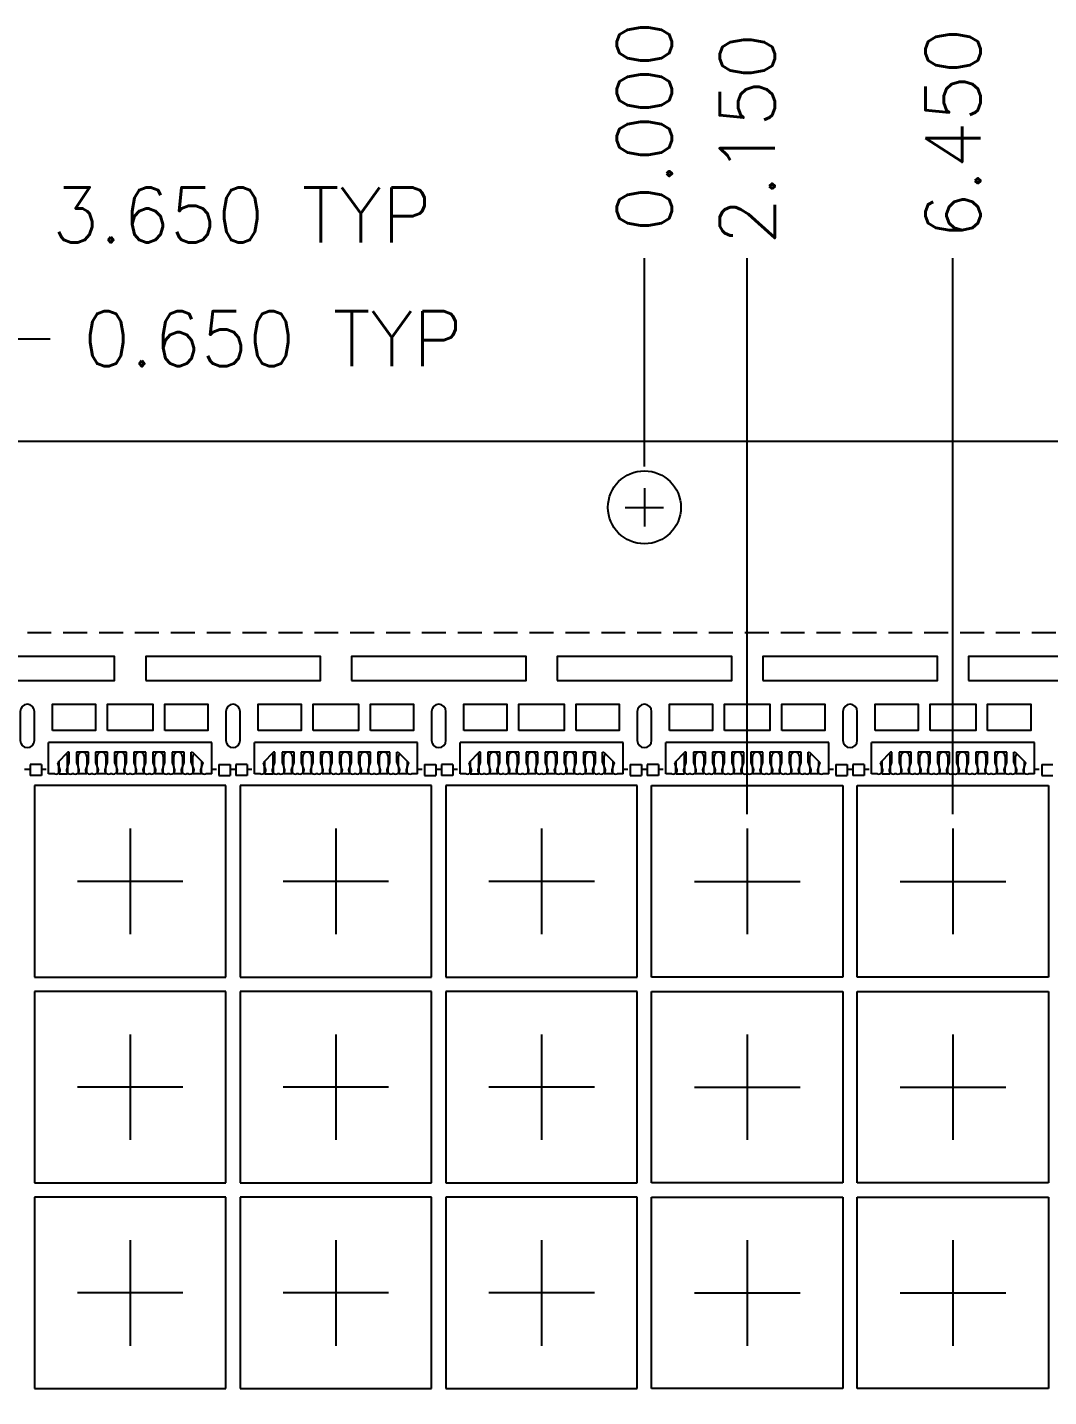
# Model space of a CAD drawing. Extents: x 580 to 695, y -153 to -2.
# Drawn here: x 623.6 to 644.95, y -31.26 to -2.65 of the extents above; entities that cross this region are included whole.
import ezdxf

# ---------------------------------------------------------------- set-up
doc = ezdxf.new("R2010")
doc.units = 0
doc.header["$LTSCALE"] = 5
doc.header["$MEASUREMENT"] = 0
doc.linetypes.add('CENTER', pattern=[2, 1.25, -0.25, 0.25, -0.25])
doc.linetypes.add('HIDDEN', pattern=[0.375, 0.25, -0.125])
doc.layers.add('1', color=7, linetype='CONTINUOUS')
doc.layers.add('1D', color=4, linetype='CONTINUOUS')
doc.styles.add('SIMPLEX', font='SIMPLEX')

msp = doc.modelspace()

# ---------------------------------------------------------------- linework, layer by layer
at = {"layer": '1'}
for p, q in [((601.652, -11.295), (671.431, -11.295)), ((624.449, -17.795), (624.229, -18.015)), ((624.229, -18.015), (624.262, -18.111)), ((624.442, -18.111), (624.477, -18.01)), ((624.477, -18.01), (624.477, -17.795)), ((624.627, -17.795), (624.627, -18.01)), ((624.627, -18.01), (624.662, -18.111)), ((624.842, -18.111), (624.877, -18.01)), ((624.877, -18.01), (624.877, -17.795)), ((625.027, -17.795), (625.027, -18.01)), ((625.027, -18.01), (625.062, -18.111)), ((625.242, -18.111), (625.277, -18.01)), ((625.277, -18.01), (625.277, -17.795)), ((625.427, -17.795), (625.427, -18.01)), ((625.427, -18.01), (625.462, -18.111)), ((625.642, -18.111), (625.677, -18.01)), ((625.677, -18.01), (625.677, -17.795)), ((625.827, -17.795), (625.827, -18.01)), ((625.827, -18.01), (625.862, -18.111)), ((626.042, -18.111), (626.077, -18.01)), ((626.077, -18.01), (626.077, -17.795)), ((626.227, -17.795), (626.227, -18.01)), ((626.227, -18.01), (626.262, -18.111)), ((626.442, -18.111), (626.477, -18.01)), ((626.477, -18.01), (626.477, -17.795)), ((626.627, -17.795), (626.627, -18.01)), ((626.627, -18.01), (626.662, -18.111)), ((626.842, -18.111), (626.877, -18.01)), ((626.877, -18.01), (626.877, -17.795)), ((627.027, -18.01), (627.027, -17.795)), ((627.027, -18.01), (627.062, -18.111)), ((627.055, -17.795), (627.275, -18.015)), ((627.242, -18.111), (627.275, -18.015)), ((628.749, -17.795), (628.529, -18.015)), ((628.529, -18.015), (628.562, -18.111)), ((628.742, -18.111), (628.777, -18.01)), ((628.777, -18.01), (628.777, -17.795)), ((628.927, -17.795), (628.927, -18.01)), ((628.927, -18.01), (628.962, -18.111)), ((629.142, -18.111), (629.177, -18.01)), ((629.177, -18.01), (629.177, -17.795)), ((629.327, -17.795), (629.327, -18.01)), ((629.327, -18.01), (629.362, -18.111)), ((629.542, -18.111), (629.577, -18.01)), ((629.577, -18.01), (629.577, -17.795)), ((629.727, -17.795), (629.727, -18.01)), ((629.727, -18.01), (629.762, -18.111)), ((629.942, -18.111), (629.977, -18.01)), ((629.977, -18.01), (629.977, -17.795)), ((630.127, -17.795), (630.127, -18.01)), ((630.127, -18.01), (630.162, -18.111)), ((630.342, -18.111), (630.377, -18.01)), ((630.377, -18.01), (630.377, -17.795)), ((630.527, -17.795), (630.527, -18.01)), ((630.527, -18.01), (630.562, -18.111)), ((630.742, -18.111), (630.777, -18.01)), ((630.777, -18.01), (630.777, -17.795)), ((630.927, -17.795), (630.927, -18.01)), ((630.927, -18.01), (630.962, -18.111)), ((631.142, -18.111), (631.177, -18.01)), ((631.177, -18.01), (631.177, -17.795)), ((631.327, -18.01), (631.327, -17.795)), ((631.327, -18.01), (631.362, -18.111)), ((631.355, -17.795), (631.575, -18.015)), ((631.542, -18.111), (631.575, -18.015)), ((633.049, -17.795), (632.829, -18.015)), ((632.829, -18.015), (632.862, -18.111)), ((633.042, -18.111), (633.077, -18.01)), ((633.077, -18.01), (633.077, -17.795)), ((633.227, -17.795), (633.227, -18.01)), ((633.227, -18.01), (633.262, -18.111)), ((633.442, -18.111), (633.477, -18.01)), ((633.477, -18.01), (633.477, -17.795)), ((633.627, -17.795), (633.627, -18.01)), ((633.627, -18.01), (633.662, -18.111)), ((633.842, -18.111), (633.877, -18.01)), ((633.877, -18.01), (633.877, -17.795)), ((634.027, -17.795), (634.027, -18.01)), ((634.027, -18.01), (634.062, -18.111)), ((634.242, -18.111), (634.277, -18.01)), ((634.277, -18.01), (634.277, -17.795)), ((634.427, -17.795), (634.427, -18.01)), ((634.427, -18.01), (634.462, -18.111)), ((634.642, -18.111), (634.677, -18.01)), ((634.677, -18.01), (634.677, -17.795)), ((634.827, -17.795), (634.827, -18.01)), ((634.827, -18.01), (634.862, -18.111)), ((635.042, -18.111), (635.077, -18.01)), ((635.077, -18.01), (635.077, -17.795)), ((635.227, -17.795), (635.227, -18.01)), ((635.227, -18.01), (635.262, -18.111)), ((635.442, -18.111), (635.477, -18.01)), ((635.477, -18.01), (635.477, -17.795)), ((635.627, -18.01), (635.627, -17.795)), ((635.627, -18.01), (635.662, -18.111)), ((635.655, -17.795), (635.875, -18.015)), ((635.842, -18.111), (635.875, -18.015)), ((637.349, -17.795), (637.129, -18.015)), ((637.129, -18.015), (637.162, -18.111)), ((637.342, -18.111), (637.377, -18.01)), ((637.377, -18.01), (637.377, -17.795)), ((637.527, -17.795), (637.527, -18.01)), ((637.527, -18.01), (637.562, -18.111)), ((637.742, -18.111), (637.777, -18.01)), ((637.777, -18.01), (637.777, -17.795)), ((637.927, -17.795), (637.927, -18.01)), ((637.927, -18.01), (637.962, -18.111)), ((638.142, -18.111), (638.177, -18.01)), ((638.177, -18.01), (638.177, -17.795)), ((638.327, -17.795), (638.327, -18.01)), ((638.327, -18.01), (638.362, -18.111)), ((638.542, -18.111), (638.577, -18.01)), ((638.577, -18.01), (638.577, -17.795)), ((638.727, -17.795), (638.727, -18.01)), ((638.727, -18.01), (638.762, -18.111)), ((638.942, -18.111), (638.977, -18.01)), ((638.977, -18.01), (638.977, -17.795)), ((639.127, -17.795), (639.127, -18.01)), ((639.127, -18.01), (639.162, -18.111)), ((639.342, -18.111), (639.377, -18.01)), ((639.377, -18.01), (639.377, -17.795)), ((639.527, -17.795), (639.527, -18.01)), ((639.527, -18.01), (639.562, -18.111)), ((639.742, -18.111), (639.777, -18.01)), ((639.777, -18.01), (639.777, -17.795)), ((639.927, -18.01), (639.927, -17.795)), ((639.927, -18.01), (639.962, -18.111)), ((639.955, -17.795), (640.175, -18.015)), ((640.142, -18.111), (640.175, -18.015)), ((641.649, -17.795), (641.429, -18.015)), ((641.429, -18.015), (641.462, -18.111)), ((641.642, -18.111), (641.677, -18.01)), ((641.677, -18.01), (641.677, -17.795)), ((641.827, -17.795), (641.827, -18.01)), ((641.827, -18.01), (641.862, -18.111)), ((642.042, -18.111), (642.077, -18.01)), ((642.077, -18.01), (642.077, -17.795)), ((642.227, -17.795), (642.227, -18.01)), ((642.227, -18.01), (642.262, -18.111)), ((642.442, -18.111), (642.477, -18.01)), ((642.477, -18.01), (642.477, -17.795)), ((642.627, -17.795), (642.627, -18.01)), ((642.627, -18.01), (642.662, -18.111)), ((642.842, -18.111), (642.877, -18.01)), ((642.877, -18.01), (642.877, -17.795)), ((643.027, -17.795), (643.027, -18.01)), ((643.027, -18.01), (643.062, -18.111)), ((643.242, -18.111), (643.277, -18.01)), ((643.277, -18.01), (643.277, -17.795)), ((643.427, -17.795), (643.427, -18.01)), ((643.427, -18.01), (643.462, -18.111)), ((643.642, -18.111), (643.677, -18.01)), ((643.677, -18.01), (643.677, -17.795)), ((643.827, -17.795), (643.827, -18.01)), ((643.827, -18.01), (643.862, -18.111)), ((644.042, -18.111), (644.077, -18.01)), ((644.077, -18.01), (644.077, -17.795)), ((644.227, -18.01), (644.227, -17.795)), ((644.227, -18.01), (644.262, -18.111)), ((644.255, -17.795), (644.475, -18.015)), ((644.442, -18.111), (644.475, -18.015)), ((623.662, -18.05), (623.662, -18.285)), ((623.897, -18.05), (623.662, -18.05)), ((623.897, -18.285), (623.662, -18.285)), ((623.897, -18.05), (623.897, -18.285)), ((624.173, -18.25), (624.047, -18.25)), ((624.262, -18.231), (624.262, -18.111)), ((624.442, -18.111), (624.442, -18.231)), ((624.573, -18.25), (624.531, -18.25)), ((624.662, -18.111), (624.662, -18.231)), ((624.842, -18.231), (624.842, -18.111)), ((624.973, -18.25), (624.931, -18.25)), ((625.062, -18.111), (625.062, -18.231)), ((625.242, -18.231), (625.242, -18.111)), ((625.373, -18.25), (625.331, -18.25)), ((625.462, -18.111), (625.462, -18.231)), ((625.642, -18.231), (625.642, -18.111)), ((625.773, -18.25), (625.731, -18.25)), ((625.862, -18.111), (625.862, -18.231)), ((626.042, -18.231), (626.042, -18.111)), ((626.173, -18.25), (626.131, -18.25)), ((626.262, -18.111), (626.262, -18.231)), ((626.442, -18.231), (626.442, -18.111)), ((626.573, -18.25), (626.531, -18.25)), ((626.662, -18.111), (626.662, -18.231)), ((626.842, -18.231), (626.842, -18.111)), ((626.973, -18.25), (626.931, -18.25)), ((627.062, -18.111), (627.062, -18.231)), ((627.242, -18.231), (627.242, -18.111)), ((627.457, -18.25), (627.331, -18.25)), ((627.607, -18.05), (627.607, -18.285)), ((627.607, -18.05), (627.842, -18.05)), ((627.607, -18.285), (627.842, -18.285)), ((627.842, -18.05), (627.842, -18.285)), ((627.962, -18.05), (627.962, -18.285)), ((628.197, -18.05), (627.962, -18.05)), ((628.197, -18.285), (627.962, -18.285)), ((628.197, -18.05), (628.197, -18.285)), ((628.473, -18.25), (628.347, -18.25)), ((628.562, -18.231), (628.562, -18.111)), ((628.742, -18.111), (628.742, -18.231)), ((628.873, -18.25), (628.831, -18.25)), ((628.962, -18.111), (628.962, -18.231)), ((629.142, -18.231), (629.142, -18.111)), ((629.273, -18.25), (629.231, -18.25)), ((629.362, -18.111), (629.362, -18.231)), ((629.542, -18.231), (629.542, -18.111)), ((629.673, -18.25), (629.631, -18.25)), ((629.762, -18.111), (629.762, -18.231)), ((629.942, -18.231), (629.942, -18.111)), ((630.073, -18.25), (630.031, -18.25)), ((630.162, -18.111), (630.162, -18.231)), ((630.342, -18.231), (630.342, -18.111)), ((630.473, -18.25), (630.431, -18.25)), ((630.562, -18.111), (630.562, -18.231)), ((630.742, -18.231), (630.742, -18.111)), ((630.873, -18.25), (630.831, -18.25)), ((630.962, -18.111), (630.962, -18.231)), ((631.142, -18.231), (631.142, -18.111)), ((631.273, -18.25), (631.231, -18.25)), ((631.362, -18.111), (631.362, -18.231)), ((631.542, -18.231), (631.542, -18.111)), ((631.757, -18.25), (631.631, -18.25)), ((631.907, -18.05), (631.907, -18.285)), ((631.907, -18.05), (632.142, -18.05)), ((631.907, -18.285), (632.142, -18.285)), ((632.142, -18.05), (632.142, -18.285)), ((632.262, -18.05), (632.262, -18.285)), ((632.497, -18.05), (632.262, -18.05)), ((632.497, -18.285), (632.262, -18.285)), ((632.497, -18.05), (632.497, -18.285)), ((632.773, -18.25), (632.647, -18.25)), ((632.862, -18.231), (632.862, -18.111)), ((633.042, -18.111), (633.042, -18.231)), ((633.173, -18.25), (633.131, -18.25)), ((633.262, -18.111), (633.262, -18.231)), ((633.442, -18.231), (633.442, -18.111)), ((633.573, -18.25), (633.531, -18.25)), ((633.662, -18.111), (633.662, -18.231)), ((633.842, -18.231), (633.842, -18.111)), ((633.973, -18.25), (633.931, -18.25)), ((634.062, -18.111), (634.062, -18.231)), ((634.242, -18.231), (634.242, -18.111)), ((634.373, -18.25), (634.331, -18.25)), ((634.462, -18.111), (634.462, -18.231)), ((634.642, -18.231), (634.642, -18.111)), ((634.773, -18.25), (634.731, -18.25)), ((634.862, -18.111), (634.862, -18.231)), ((635.042, -18.231), (635.042, -18.111)), ((635.173, -18.25), (635.131, -18.25)), ((635.262, -18.111), (635.262, -18.231)), ((635.442, -18.231), (635.442, -18.111)), ((635.573, -18.25), (635.531, -18.25)), ((635.662, -18.111), (635.662, -18.231)), ((635.842, -18.231), (635.842, -18.111)), ((636.057, -18.25), (635.931, -18.25)), ((636.207, -18.05), (636.207, -18.285)), ((636.207, -18.05), (636.442, -18.05)), ((636.207, -18.285), (636.442, -18.285)), ((636.442, -18.05), (636.442, -18.285)), ((636.562, -18.05), (636.562, -18.285)), ((636.797, -18.05), (636.562, -18.05)), ((636.797, -18.285), (636.562, -18.285)), ((636.797, -18.05), (636.797, -18.285)), ((637.073, -18.25), (636.947, -18.25)), ((637.162, -18.231), (637.162, -18.111)), ((637.342, -18.111), (637.342, -18.231)), ((637.473, -18.25), (637.431, -18.25)), ((637.562, -18.111), (637.562, -18.231)), ((637.742, -18.231), (637.742, -18.111)), ((637.873, -18.25), (637.831, -18.25)), ((637.962, -18.111), (637.962, -18.231)), ((638.142, -18.231), (638.142, -18.111)), ((638.273, -18.25), (638.231, -18.25)), ((638.362, -18.111), (638.362, -18.231)), ((638.542, -18.231), (638.542, -18.111)), ((638.673, -18.25), (638.631, -18.25)), ((638.762, -18.111), (638.762, -18.231)), ((638.942, -18.231), (638.942, -18.111)), ((639.073, -18.25), (639.031, -18.25)), ((639.162, -18.111), (639.162, -18.231)), ((639.342, -18.231), (639.342, -18.111)), ((639.473, -18.25), (639.431, -18.25)), ((639.562, -18.111), (639.562, -18.231)), ((639.742, -18.231), (639.742, -18.111)), ((639.873, -18.25), (639.831, -18.25)), ((639.962, -18.111), (639.962, -18.231)), ((640.142, -18.231), (640.142, -18.111)), ((640.357, -18.25), (640.231, -18.25)), ((640.507, -18.05), (640.507, -18.285)), ((640.507, -18.05), (640.742, -18.05)), ((640.507, -18.285), (640.742, -18.285)), ((640.742, -18.05), (640.742, -18.285)), ((640.862, -18.05), (640.862, -18.285)), ((641.097, -18.05), (640.862, -18.05)), ((641.097, -18.285), (640.862, -18.285)), ((641.097, -18.05), (641.097, -18.285)), ((641.373, -18.25), (641.247, -18.25)), ((641.462, -18.231), (641.462, -18.111)), ((641.642, -18.111), (641.642, -18.231)), ((641.773, -18.25), (641.731, -18.25)), ((641.862, -18.111), (641.862, -18.231)), ((642.042, -18.231), (642.042, -18.111)), ((642.173, -18.25), (642.131, -18.25)), ((642.262, -18.111), (642.262, -18.231)), ((642.442, -18.231), (642.442, -18.111)), ((642.573, -18.25), (642.531, -18.25)), ((642.662, -18.111), (642.662, -18.231)), ((642.842, -18.231), (642.842, -18.111)), ((642.973, -18.25), (642.931, -18.25)), ((643.062, -18.111), (643.062, -18.231)), ((643.242, -18.231), (643.242, -18.111)), ((643.373, -18.25), (643.331, -18.25)), ((643.462, -18.111), (643.462, -18.231)), ((643.642, -18.231), (643.642, -18.111)), ((643.773, -18.25), (643.731, -18.25)), ((643.862, -18.111), (643.862, -18.231)), ((644.042, -18.231), (644.042, -18.111)), ((644.173, -18.25), (644.131, -18.25)), ((644.262, -18.111), (644.262, -18.231)), ((644.442, -18.231), (644.442, -18.111)), ((644.657, -18.25), (644.531, -18.25)), ((644.807, -18.05), (644.807, -18.285)), ((644.807, -18.05), (645.042, -18.05)), ((644.807, -18.285), (645.042, -18.285))]:
    msp.add_line(p, q, dxfattribs=at)
at = {"layer": '1', "color": 7}
for p, q in [((627.457, -17.595), (624.047, -17.595)), ((624.047, -18.25), (624.047, -17.595)), ((627.457, -18.25), (627.457, -17.595)), ((631.757, -17.595), (628.347, -17.595)), ((628.347, -18.25), (628.347, -17.595)), ((631.757, -18.25), (631.757, -17.595)), ((636.057, -17.595), (632.647, -17.595)), ((632.647, -18.25), (632.647, -17.595)), ((636.057, -18.25), (636.057, -17.595)), ((640.357, -17.595), (636.947, -17.595)), ((636.947, -18.25), (636.947, -17.595)), ((640.357, -18.25), (640.357, -17.595)), ((644.657, -17.595), (641.247, -17.595)), ((641.247, -18.25), (641.247, -17.595)), ((644.657, -18.25), (644.657, -17.595)), ((624.477, -17.795), (624.449, -17.795)), ((624.877, -17.795), (624.627, -17.795)), ((625.277, -17.795), (625.027, -17.795)), ((625.677, -17.795), (625.427, -17.795)), ((626.077, -17.795), (625.827, -17.795)), ((626.477, -17.795), (626.227, -17.795)), ((626.877, -17.795), (626.627, -17.795)), ((627.027, -17.795), (627.055, -17.795)), ((628.777, -17.795), (628.749, -17.795)), ((629.177, -17.795), (628.927, -17.795)), ((629.577, -17.795), (629.327, -17.795)), ((629.977, -17.795), (629.727, -17.795)), ((630.377, -17.795), (630.127, -17.795)), ((630.777, -17.795), (630.527, -17.795)), ((631.177, -17.795), (630.927, -17.795)), ((631.327, -17.795), (631.355, -17.795)), ((633.077, -17.795), (633.049, -17.795)), ((633.477, -17.795), (633.227, -17.795)), ((633.877, -17.795), (633.627, -17.795)), ((634.277, -17.795), (634.027, -17.795)), ((634.677, -17.795), (634.427, -17.795)), ((635.077, -17.795), (634.827, -17.795)), ((635.477, -17.795), (635.227, -17.795)), ((635.627, -17.795), (635.655, -17.795)), ((637.377, -17.795), (637.349, -17.795)), ((637.777, -17.795), (637.527, -17.795)), ((638.177, -17.795), (637.927, -17.795)), ((638.577, -17.795), (638.327, -17.795)), ((638.977, -17.795), (638.727, -17.795)), ((639.377, -17.795), (639.127, -17.795)), ((639.777, -17.795), (639.527, -17.795)), ((639.927, -17.795), (639.955, -17.795)), ((641.677, -17.795), (641.649, -17.795)), ((642.077, -17.795), (641.827, -17.795)), ((642.477, -17.795), (642.227, -17.795)), ((642.877, -17.795), (642.627, -17.795)), ((643.277, -17.795), (643.027, -17.795)), ((643.677, -17.795), (643.427, -17.795)), ((644.077, -17.795), (643.827, -17.795)), ((644.227, -17.795), (644.255, -17.795))]:
    msp.add_line(p, q, dxfattribs=at)
at = {"layer": '1', "ltscale": 10}
for points in [[(621.777, -16.295), (625.427, -16.295), (625.427, -15.795), (621.777, -15.795)], [(626.077, -16.295), (629.727, -16.295), (629.727, -15.795), (626.077, -15.795)], [(630.377, -16.295), (634.027, -16.295), (634.027, -15.795), (630.377, -15.795)], [(634.677, -16.295), (638.327, -16.295), (638.327, -15.795), (634.677, -15.795)], [(638.977, -16.295), (642.627, -16.295), (642.627, -15.795), (638.977, -15.795)], [(643.277, -16.295), (646.927, -16.295), (646.927, -15.795), (643.277, -15.795)], [(624.127, -17.345), (624.127, -16.795), (625.027, -16.795), (625.027, -17.345)], [(625.277, -17.345), (625.277, -16.795), (626.227, -16.795), (626.227, -17.345)], [(626.477, -17.345), (626.477, -16.795), (627.377, -16.795), (627.377, -17.345)], [(628.427, -17.345), (628.427, -16.795), (629.327, -16.795), (629.327, -17.345)], [(629.577, -17.345), (629.577, -16.795), (630.527, -16.795), (630.527, -17.345)], [(630.777, -17.345), (630.777, -16.795), (631.677, -16.795), (631.677, -17.345)], [(632.727, -17.345), (632.727, -16.795), (633.627, -16.795), (633.627, -17.345)], [(633.877, -17.345), (633.877, -16.795), (634.827, -16.795), (634.827, -17.345)], [(635.077, -17.345), (635.077, -16.795), (635.977, -16.795), (635.977, -17.345)], [(637.027, -17.345), (637.027, -16.795), (637.927, -16.795), (637.927, -17.345)], [(638.177, -17.345), (638.177, -16.795), (639.127, -16.795), (639.127, -17.345)], [(639.377, -17.345), (639.377, -16.795), (640.277, -16.795), (640.277, -17.345)], [(641.327, -17.345), (641.327, -16.795), (642.227, -16.795), (642.227, -17.345)], [(642.477, -17.345), (642.477, -16.795), (643.427, -16.795), (643.427, -17.345)], [(643.677, -17.345), (643.677, -16.795), (644.577, -16.795), (644.577, -17.345)]]:
    msp.add_lwpolyline(points, close=True, dxfattribs=at)
for points in [[(623.752, -17.55), (623.752, -16.945, 1), (623.452, -16.945), (623.452, -17.55, 1)], [(628.052, -17.55), (628.052, -16.945, 1), (627.752, -16.945), (627.752, -17.55, 1)], [(632.352, -17.55), (632.352, -16.945, 1), (632.052, -16.945), (632.052, -17.55, 1)], [(636.652, -17.55), (636.652, -16.945, 1), (636.352, -16.945), (636.352, -17.55, 1)], [(640.952, -17.55), (640.952, -16.945, 1), (640.652, -16.945), (640.652, -17.55, 1)]]:
    msp.add_lwpolyline(points, format="xyb", close=True, dxfattribs=at)
at = {"layer": '1'}
msp.add_circle((636.502, -12.68), 0.762, dxfattribs=at)
for centre, start, end in [((624.203, -18.171), 249.5408, 45.2841), ((624.502, -18.171), 134.7159, 290.4592), ((624.603, -18.171), 249.5408, 45.2841), ((624.902, -18.171), 134.7159, 290.4592), ((625.003, -18.171), 249.5408, 45.2841), ((625.302, -18.171), 134.7159, 290.4592), ((625.403, -18.171), 249.5408, 45.2841), ((625.702, -18.171), 134.7159, 290.4592), ((625.803, -18.171), 249.5408, 45.2841), ((626.102, -18.171), 134.7159, 290.4592), ((626.203, -18.171), 249.5408, 45.2841), ((626.502, -18.171), 134.7159, 290.4592), ((626.603, -18.171), 249.5408, 45.2841), ((626.902, -18.171), 134.7159, 290.4592), ((627.003, -18.171), 249.5408, 45.2841), ((627.302, -18.171), 134.7159, 290.4592), ((628.503, -18.171), 249.5408, 45.2841), ((628.802, -18.171), 134.7159, 290.4592), ((628.903, -18.171), 249.5408, 45.2841), ((629.202, -18.171), 134.7159, 290.4592), ((629.303, -18.171), 249.5408, 45.2841), ((629.602, -18.171), 134.7159, 290.4592), ((629.703, -18.171), 249.5408, 45.2841), ((630.002, -18.171), 134.7159, 290.4592), ((630.103, -18.171), 249.5408, 45.2841), ((630.402, -18.171), 134.7159, 290.4592), ((630.503, -18.171), 249.5408, 45.2841), ((630.802, -18.171), 134.7159, 290.4592), ((630.903, -18.171), 249.5408, 45.2841), ((631.202, -18.171), 134.7159, 290.4592), ((631.303, -18.171), 249.5408, 45.2841), ((631.602, -18.171), 134.7159, 290.4592), ((632.803, -18.171), 249.5408, 45.2841), ((633.102, -18.171), 134.7159, 290.4592), ((633.203, -18.171), 249.5408, 45.2841), ((633.502, -18.171), 134.7159, 290.4592), ((633.603, -18.171), 249.5408, 45.2841), ((633.902, -18.171), 134.7159, 290.4592), ((634.003, -18.171), 249.5408, 45.2841), ((634.302, -18.171), 134.7159, 290.4592), ((634.403, -18.171), 249.5408, 45.2841), ((634.702, -18.171), 134.7159, 290.4592), ((634.803, -18.171), 249.5408, 45.2841), ((635.102, -18.171), 134.7159, 290.4592), ((635.203, -18.171), 249.5408, 45.2841), ((635.502, -18.171), 134.7159, 290.4592), ((635.603, -18.171), 249.5408, 45.2841), ((635.902, -18.171), 134.7159, 290.4592), ((637.103, -18.171), 249.5408, 45.2841), ((637.402, -18.171), 134.7159, 290.4592), ((637.503, -18.171), 249.5408, 45.2841), ((637.802, -18.171), 134.7159, 290.4592), ((637.903, -18.171), 249.5408, 45.2841), ((638.202, -18.171), 134.7159, 290.4592), ((638.303, -18.171), 249.5408, 45.2841), ((638.602, -18.171), 134.7159, 290.4592), ((638.703, -18.171), 249.5408, 45.2841), ((639.002, -18.171), 134.7159, 290.4592), ((639.103, -18.171), 249.5408, 45.2841), ((639.402, -18.171), 134.7159, 290.4592), ((639.503, -18.171), 249.5408, 45.2841), ((639.802, -18.171), 134.7159, 290.4592), ((639.903, -18.171), 249.5408, 45.2841), ((640.202, -18.171), 134.7159, 290.4592), ((641.403, -18.171), 249.5408, 45.2841), ((641.702, -18.171), 134.7159, 290.4592), ((641.803, -18.171), 249.5408, 45.2841), ((642.102, -18.171), 134.7159, 290.4592), ((642.203, -18.171), 249.5408, 45.2841), ((642.502, -18.171), 134.7159, 290.4592), ((642.603, -18.171), 249.5408, 45.2841), ((642.902, -18.171), 134.7159, 290.4592), ((643.003, -18.171), 249.5408, 45.2841), ((643.302, -18.171), 134.7159, 290.4592), ((643.403, -18.171), 249.5408, 45.2841), ((643.702, -18.171), 134.7159, 290.4592), ((643.803, -18.171), 249.5408, 45.2841), ((644.102, -18.171), 134.7159, 290.4592), ((644.203, -18.171), 249.5408, 45.2841), ((644.502, -18.171), 134.7159, 290.4592)]:
    msp.add_arc(centre, 0.0843, start, end, dxfattribs=at)
at = {"layer": '1D'}
for p, q in [((636.502, -11.828), (636.502, -7.469)), ((638.652, -19.092), (638.652, -7.469)), ((642.952, -19.092), (642.952, -7.469)), ((622.927, -9.155), (624.077, -9.155))]:
    msp.add_line(p, q, dxfattribs=at)
at = {"layer": '1D', "linetype": 'CENTER'}
for p, q in [((636.502, -12.278), (636.502, -13.082)), ((636.1, -12.68), (636.904, -12.68)), ((625.752, -19.392), (625.752, -21.598)), ((630.052, -19.392), (630.052, -21.598)), ((634.352, -19.392), (634.352, -21.598)), ((638.652, -19.392), (638.652, -21.598)), ((642.952, -19.392), (642.952, -21.598)), ((626.855, -20.495), (624.649, -20.495)), ((631.155, -20.495), (628.949, -20.495)), ((635.455, -20.495), (633.249, -20.495)), ((637.549, -20.495), (639.755, -20.495)), ((641.849, -20.495), (644.055, -20.495)), ((625.752, -23.692), (625.752, -25.898)), ((630.052, -23.692), (630.052, -25.898)), ((634.352, -23.692), (634.352, -25.898)), ((638.652, -23.692), (638.652, -25.898)), ((642.952, -23.692), (642.952, -25.898)), ((626.855, -24.795), (624.649, -24.795)), ((631.155, -24.795), (628.949, -24.795)), ((635.455, -24.795), (633.249, -24.795)), ((637.549, -24.795), (639.755, -24.795)), ((641.849, -24.795), (644.055, -24.795)), ((625.752, -27.992), (625.752, -30.198)), ((630.052, -27.992), (630.052, -30.198)), ((634.352, -27.992), (634.352, -30.198)), ((638.652, -27.992), (638.652, -30.198)), ((642.952, -27.992), (642.952, -30.198)), ((626.855, -29.095), (624.649, -29.095)), ((631.155, -29.095), (628.949, -29.095)), ((635.455, -29.095), (633.249, -29.095)), ((637.549, -29.095), (639.755, -29.095)), ((641.849, -29.095), (644.055, -29.095))]:
    msp.add_line(p, q, dxfattribs=at)
at = {"layer": '1D', "linetype": 'HIDDEN', "ltscale": 0.08}
for p, q in [((623.542, -18.15), (623.662, -18.15)), ((623.897, -18.15), (624.047, -18.15)), ((627.457, -18.15), (627.607, -18.15)), ((627.842, -18.15), (627.962, -18.15)), ((628.197, -18.15), (628.347, -18.15)), ((631.757, -18.15), (631.907, -18.15)), ((632.142, -18.15), (632.262, -18.15)), ((632.497, -18.15), (632.647, -18.15)), ((636.057, -18.15), (636.207, -18.15)), ((636.442, -18.15), (636.562, -18.15)), ((636.797, -18.15), (636.947, -18.15)), ((640.357, -18.15), (640.507, -18.15)), ((640.742, -18.15), (640.862, -18.15)), ((641.097, -18.15), (641.247, -18.15)), ((644.657, -18.15), (644.807, -18.15))]:
    msp.add_line(p, q, dxfattribs=at)
at = {"layer": '1D', "color": 4, "linetype": 'HIDDEN', "ltscale": 0.4}
msp.add_lwpolyline([(665.152, -15.295), (665.152, -77.295), (607.852, -77.295), (607.852, -15.295)], close=True, dxfattribs=at)
at = {"layer": '1D', "linetype": 'HIDDEN', "ltscale": 0.3}
for points in [[(624.262, -17.982), (624.262, -18.111)], [(627.242, -17.982), (627.242, -18.111)], [(628.562, -17.982), (628.562, -18.111)], [(631.542, -17.982), (631.542, -18.111)], [(632.862, -17.982), (632.862, -18.111)], [(635.842, -17.982), (635.842, -18.111)], [(637.162, -17.982), (637.162, -18.111)], [(640.142, -17.982), (640.142, -18.111)], [(641.462, -17.982), (641.462, -18.111)], [(644.442, -17.982), (644.442, -18.111)], [(624.262, -18.231), (624.262, -18.25), (624.442, -18.25), (624.442, -18.231)], [(624.842, -18.231), (624.842, -18.25), (624.662, -18.25), (624.662, -18.231)], [(625.242, -18.231), (625.242, -18.25), (625.062, -18.25), (625.062, -18.231)], [(625.642, -18.231), (625.642, -18.25), (625.462, -18.25), (625.462, -18.231)], [(626.042, -18.231), (626.042, -18.25), (625.862, -18.25), (625.862, -18.231)], [(626.442, -18.231), (626.442, -18.25), (626.262, -18.25), (626.262, -18.231)], [(626.842, -18.231), (626.842, -18.25), (626.662, -18.25), (626.662, -18.231)], [(627.242, -18.231), (627.242, -18.25), (627.062, -18.25), (627.062, -18.231)], [(628.562, -18.231), (628.562, -18.25), (628.742, -18.25), (628.742, -18.231)], [(629.142, -18.231), (629.142, -18.25), (628.962, -18.25), (628.962, -18.231)], [(629.542, -18.231), (629.542, -18.25), (629.362, -18.25), (629.362, -18.231)], [(629.942, -18.231), (629.942, -18.25), (629.762, -18.25), (629.762, -18.231)], [(630.342, -18.231), (630.342, -18.25), (630.162, -18.25), (630.162, -18.231)], [(630.742, -18.231), (630.742, -18.25), (630.562, -18.25), (630.562, -18.231)], [(631.142, -18.231), (631.142, -18.25), (630.962, -18.25), (630.962, -18.231)], [(631.542, -18.231), (631.542, -18.25), (631.362, -18.25), (631.362, -18.231)], [(632.862, -18.231), (632.862, -18.25), (633.042, -18.25), (633.042, -18.231)], [(633.442, -18.231), (633.442, -18.25), (633.262, -18.25), (633.262, -18.231)], [(633.842, -18.231), (633.842, -18.25), (633.662, -18.25), (633.662, -18.231)], [(634.242, -18.231), (634.242, -18.25), (634.062, -18.25), (634.062, -18.231)], [(634.642, -18.231), (634.642, -18.25), (634.462, -18.25), (634.462, -18.231)], [(635.042, -18.231), (635.042, -18.25), (634.862, -18.25), (634.862, -18.231)], [(635.442, -18.231), (635.442, -18.25), (635.262, -18.25), (635.262, -18.231)], [(635.842, -18.231), (635.842, -18.25), (635.662, -18.25), (635.662, -18.231)], [(637.162, -18.231), (637.162, -18.25), (637.342, -18.25), (637.342, -18.231)], [(637.742, -18.231), (637.742, -18.25), (637.562, -18.25), (637.562, -18.231)], [(638.142, -18.231), (638.142, -18.25), (637.962, -18.25), (637.962, -18.231)], [(638.542, -18.231), (638.542, -18.25), (638.362, -18.25), (638.362, -18.231)], [(638.942, -18.231), (638.942, -18.25), (638.762, -18.25), (638.762, -18.231)], [(639.342, -18.231), (639.342, -18.25), (639.162, -18.25), (639.162, -18.231)], [(639.742, -18.231), (639.742, -18.25), (639.562, -18.25), (639.562, -18.231)], [(640.142, -18.231), (640.142, -18.25), (639.962, -18.25), (639.962, -18.231)], [(641.462, -18.231), (641.462, -18.25), (641.642, -18.25), (641.642, -18.231)], [(642.042, -18.231), (642.042, -18.25), (641.862, -18.25), (641.862, -18.231)], [(642.442, -18.231), (642.442, -18.25), (642.262, -18.25), (642.262, -18.231)], [(642.842, -18.231), (642.842, -18.25), (642.662, -18.25), (642.662, -18.231)], [(643.242, -18.231), (643.242, -18.25), (643.062, -18.25), (643.062, -18.231)], [(643.642, -18.231), (643.642, -18.25), (643.462, -18.25), (643.462, -18.231)], [(644.042, -18.231), (644.042, -18.25), (643.862, -18.25), (643.862, -18.231)], [(644.442, -18.231), (644.442, -18.25), (644.262, -18.25), (644.262, -18.231)]]:
    msp.add_lwpolyline(points, dxfattribs=at)
for points in [[(624.442, -18.111), (624.442, -17.885, 0.184483), (624.419, -17.825, 0.175674)], [(624.662, -18.111), (624.662, -17.885, -1), (624.842, -17.885), (624.842, -18.111)], [(625.062, -18.111), (625.062, -17.885, -1), (625.242, -17.885), (625.242, -18.111)], [(625.462, -18.111), (625.462, -17.885, -1), (625.642, -17.885), (625.642, -18.111)], [(625.862, -18.111), (625.862, -17.885, -1), (626.042, -17.885), (626.042, -18.111)], [(626.262, -18.111), (626.262, -17.885, -1), (626.442, -17.885), (626.442, -18.111)], [(626.662, -18.111), (626.662, -17.885, -1), (626.842, -17.885), (626.842, -18.111)], [(627.062, -18.111), (627.062, -17.885, -0.184483), (627.085, -17.825, -0.175674)], [(628.742, -18.111), (628.742, -17.885, 0.184483), (628.719, -17.825, 0.175674)], [(628.962, -18.111), (628.962, -17.885, -1), (629.142, -17.885), (629.142, -18.111)], [(629.362, -18.111), (629.362, -17.885, -1), (629.542, -17.885), (629.542, -18.111)], [(629.762, -18.111), (629.762, -17.885, -1), (629.942, -17.885), (629.942, -18.111)], [(630.162, -18.111), (630.162, -17.885, -1), (630.342, -17.885), (630.342, -18.111)], [(630.562, -18.111), (630.562, -17.885, -1), (630.742, -17.885), (630.742, -18.111)], [(630.962, -18.111), (630.962, -17.885, -1), (631.142, -17.885), (631.142, -18.111)], [(631.362, -18.111), (631.362, -17.885, -0.184483), (631.385, -17.825, -0.175674)], [(633.042, -18.111), (633.042, -17.885, 0.184483), (633.019, -17.825, 0.175674)], [(633.262, -18.111), (633.262, -17.885, -1), (633.442, -17.885), (633.442, -18.111)], [(633.662, -18.111), (633.662, -17.885, -1), (633.842, -17.885), (633.842, -18.111)], [(634.062, -18.111), (634.062, -17.885, -1), (634.242, -17.885), (634.242, -18.111)], [(634.462, -18.111), (634.462, -17.885, -1), (634.642, -17.885), (634.642, -18.111)], [(634.862, -18.111), (634.862, -17.885, -1), (635.042, -17.885), (635.042, -18.111)], [(635.262, -18.111), (635.262, -17.885, -1), (635.442, -17.885), (635.442, -18.111)], [(635.662, -18.111), (635.662, -17.885, -0.184483), (635.685, -17.825, -0.175674)], [(637.342, -18.111), (637.342, -17.885, 0.184483), (637.319, -17.825, 0.175674)], [(637.562, -18.111), (637.562, -17.885, -1), (637.742, -17.885), (637.742, -18.111)], [(637.962, -18.111), (637.962, -17.885, -1), (638.142, -17.885), (638.142, -18.111)], [(638.362, -18.111), (638.362, -17.885, -1), (638.542, -17.885), (638.542, -18.111)], [(638.762, -18.111), (638.762, -17.885, -1), (638.942, -17.885), (638.942, -18.111)], [(639.162, -18.111), (639.162, -17.885, -1), (639.342, -17.885), (639.342, -18.111)], [(639.562, -18.111), (639.562, -17.885, -1), (639.742, -17.885), (639.742, -18.111)], [(639.962, -18.111), (639.962, -17.885, -0.184483), (639.985, -17.825, -0.175674)], [(641.642, -18.111), (641.642, -17.885, 0.184483), (641.619, -17.825, 0.175674)], [(641.862, -18.111), (641.862, -17.885, -1), (642.042, -17.885), (642.042, -18.111)], [(642.262, -18.111), (642.262, -17.885, -1), (642.442, -17.885), (642.442, -18.111)], [(642.662, -18.111), (642.662, -17.885, -1), (642.842, -17.885), (642.842, -18.111)], [(643.062, -18.111), (643.062, -17.885, -1), (643.242, -17.885), (643.242, -18.111)], [(643.462, -18.111), (643.462, -17.885, -1), (643.642, -17.885), (643.642, -18.111)], [(643.862, -18.111), (643.862, -17.885, -1), (644.042, -17.885), (644.042, -18.111)], [(644.262, -18.111), (644.262, -17.885, -0.184483), (644.285, -17.825, -0.175674)]]:
    msp.add_lwpolyline(points, format="xyb", dxfattribs=at)
at = {"layer": '1D', "color": 2, "linetype": 'CENTER', "ltscale": 0.8}
for points in [[(623.752, -18.495), (623.752, -22.495), (627.752, -22.495), (627.752, -18.495)], [(628.052, -18.495), (628.052, -22.495), (632.052, -22.495), (632.052, -18.495)], [(632.352, -18.495), (632.352, -22.495), (636.352, -22.495), (636.352, -18.495)], [(640.652, -18.495), (640.652, -22.495), (636.652, -22.495), (636.652, -18.495)], [(644.952, -18.495), (644.952, -22.495), (640.952, -22.495), (640.952, -18.495)], [(623.752, -22.795), (623.752, -26.795), (627.752, -26.795), (627.752, -22.795)], [(628.052, -22.795), (628.052, -26.795), (632.052, -26.795), (632.052, -22.795)], [(632.352, -22.795), (632.352, -26.795), (636.352, -26.795), (636.352, -22.795)], [(640.652, -22.795), (640.652, -26.795), (636.652, -26.795), (636.652, -22.795)], [(644.952, -22.795), (644.952, -26.795), (640.952, -26.795), (640.952, -22.795)], [(623.752, -27.095), (623.752, -31.095), (627.752, -31.095), (627.752, -27.095)], [(628.052, -27.095), (628.052, -31.095), (632.052, -31.095), (632.052, -27.095)], [(632.352, -27.095), (632.352, -31.095), (636.352, -31.095), (636.352, -27.095)], [(640.652, -27.095), (640.652, -31.095), (636.652, -31.095), (636.652, -27.095)], [(644.952, -27.095), (644.952, -31.095), (640.952, -31.095), (640.952, -27.095)]]:
    msp.add_lwpolyline(points, close=True, dxfattribs=at)

# ---------------------------------------------------------------- texts
at = {"layer": '1D', "char_height": 1.15, "attachment_point": 5, "rotation": 90, "style": 'SIMPLEX'}
for s, insert in [('\\A1;0.000', (636.502, -4.719)), ('6.450', (642.952, -4.869)), ('2.150', (638.652, -4.979))]:
    msp.add_mtext(s, dxfattribs=dict(at, insert=insert))
at = {"layer": '1D', "char_height": 1.15, "attachment_point": 5, "style": 'SIMPLEX'}
for s, insert in [('3.650 TYP', (628.083, -6.569)), ('0.650 TYP', (628.733, -9.155))]:
    msp.add_mtext(s, dxfattribs=dict(at, insert=insert))

doc.saveas('drawing.dxf')
